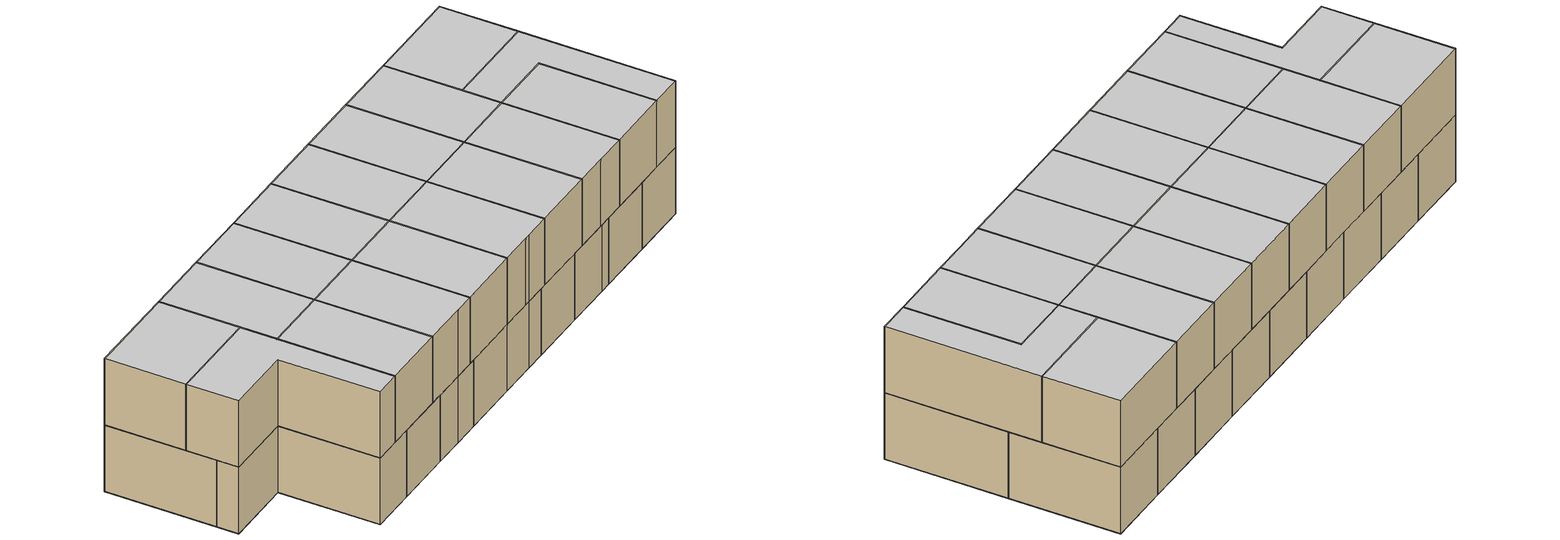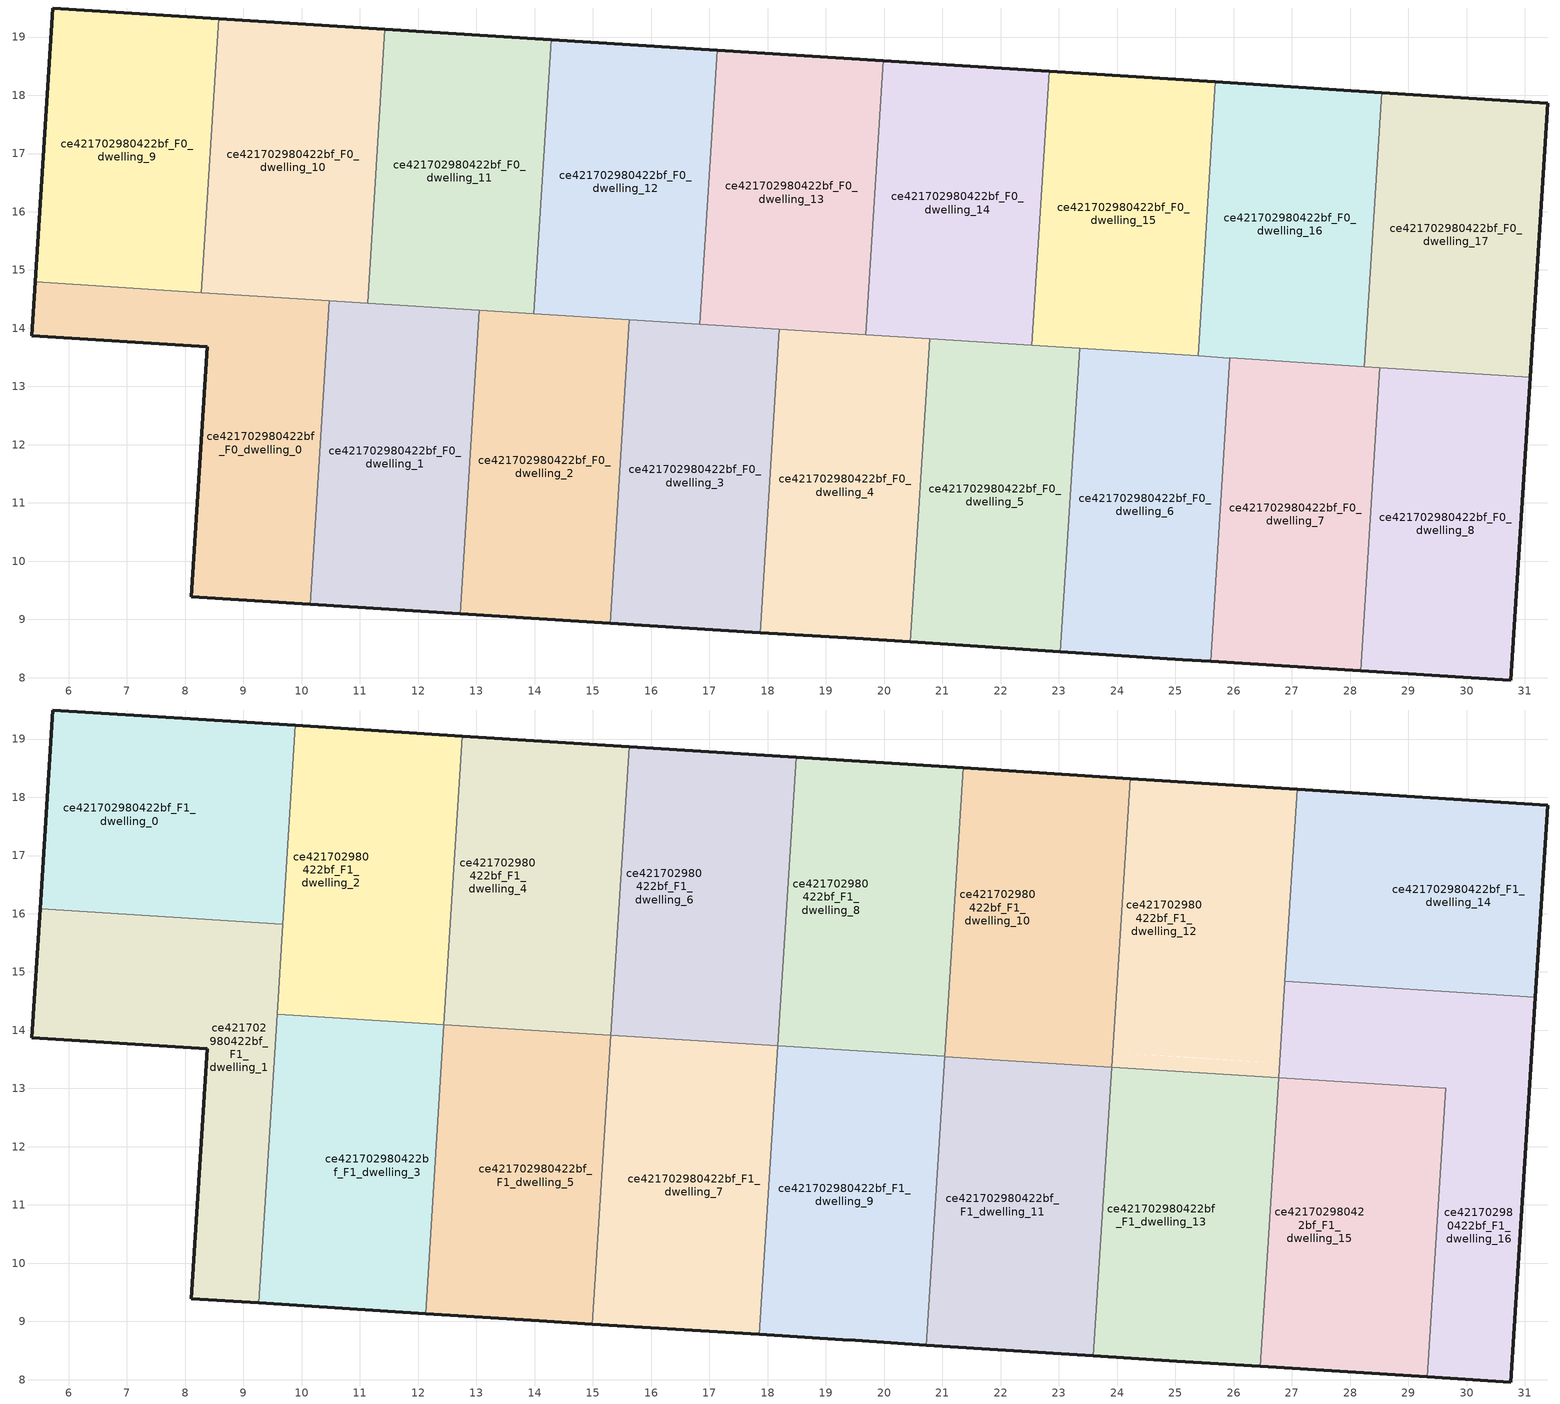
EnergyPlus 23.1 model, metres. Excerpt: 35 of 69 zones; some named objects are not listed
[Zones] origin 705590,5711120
ce421702980422bf_F0_dwelling_0
 floor ground (EU_floor_Construction): 10.15,9.26 10.48,14.47 5.43,14.79 5.37,13.87 8.38,13.68 8.1,9.39 z0
 wall outside (EU_wall_Construction): 10.15,9.26 8.1,9.39 8.38,13.68 5.37,13.87 5.43,14.79 z0:3
 wall to ce421702980422bf_F0_dwelling_1 (EU_wall_Construction): 10.48,14.47 10.15,9.26 z0:3
 wall to ce421702980422bf_F0_dwelling_9 (EU_wall_Construction): 5.43,14.79 8.28,14.61 z0:3
 wall to ce421702980422bf_F0_dwelling_10 (EU_wall_Construction): 8.28,14.61 10.48,14.47 z0:3
ce421702980422bf_F0_dwelling_1
 floor ground (EU_floor_Construction): 12.72,9.1 13.05,14.31 10.48,14.47 10.15,9.26 z0
 wall outside (EU_wall_Construction): 12.72,9.1 10.15,9.26 z0:3
 wall to ce421702980422bf_F0_dwelling_2 (EU_wall_Construction): 13.05,14.31 12.72,9.1 z0:3
 wall to ce421702980422bf_F0_dwelling_11 (EU_wall_Construction): 11.13,14.43 13.05,14.31 z0:3
 wall to ce421702980422bf_F0_dwelling_10 (EU_wall_Construction): 10.48,14.47 11.13,14.43 z0:3
ce421702980422bf_F0_dwelling_10
 floor ground (EU_floor_Construction): 11.13,14.43 11.43,19.13 8.58,19.32 8.28,14.61 z0
 wall outside (EU_wall_Construction): 8.58,19.32 11.43,19.13 z0:3
 wall to ce421702980422bf_F0_dwelling_9 (EU_wall_Construction): 8.28,14.61 8.58,19.32 z0:3
 wall to ce421702980422bf_F0_dwelling_11 (EU_wall_Construction): 11.43,19.13 11.13,14.43 z0:3
 ceiling adiabatic (EU_roof_Construction): 11.43,19.13 11.13,14.43 9.59,14.53 9.89,19.23 z3; 11.43,19.13 9.89,19.23 9.59,14.53 9.68,15.82 8.36,15.91 8.28,14.61 8.58,19.32 z3
ce421702980422bf_F0_dwelling_11
 floor ground (EU_floor_Construction): 13.98,14.25 14.28,18.95 11.43,19.13 11.13,14.43 z0
 wall outside (EU_wall_Construction): 11.43,19.13 14.28,18.95 z0:3
 wall to ce421702980422bf_F0_dwelling_12 (EU_wall_Construction): 14.28,18.95 13.98,14.25 z0:3
 wall to ce421702980422bf_F0_dwelling_2 (EU_wall_Construction): 13.98,14.25 13.05,14.31 z0:3
ce421702980422bf_F0_dwelling_12
 floor ground (EU_floor_Construction): 16.83,14.07 17.13,18.77 14.28,18.95 13.98,14.25 z0
 wall outside (EU_wall_Construction): 14.28,18.95 17.13,18.77 z0:3
 wall to ce421702980422bf_F0_dwelling_13 (EU_wall_Construction): 17.13,18.77 16.83,14.07 z0:3
 wall to ce421702980422bf_F0_dwelling_2 (EU_wall_Construction): 15.63,14.15 13.98,14.25 z0:3
 wall to ce421702980422bf_F0_dwelling_3 (EU_wall_Construction): 16.83,14.07 15.63,14.15 z0:3
ce421702980422bf_F0_dwelling_13
 floor ground (EU_floor_Construction): 19.69,13.89 19.98,18.59 17.13,18.77 16.83,14.07 z0
 wall outside (EU_wall_Construction): 17.13,18.77 19.98,18.59 z0:3
 wall to ce421702980422bf_F0_dwelling_14 (EU_wall_Construction): 19.98,18.59 19.69,13.89 z0:3
 wall to ce421702980422bf_F0_dwelling_4 (EU_wall_Construction): 19.69,13.89 18.2,13.98 z0:3
 wall to ce421702980422bf_F0_dwelling_3 (EU_wall_Construction): 18.2,13.98 16.83,14.07 z0:3
ce421702980422bf_F0_dwelling_14
 floor ground (EU_floor_Construction): 22.54,13.71 22.84,18.41 19.98,18.59 19.69,13.89 z0
 wall outside (EU_wall_Construction): 19.98,18.59 22.84,18.41 z0:3
 wall to ce421702980422bf_F0_dwelling_15 (EU_wall_Construction): 22.84,18.41 22.54,13.71 z0:3
 wall to ce421702980422bf_F0_dwelling_5 (EU_wall_Construction): 22.54,13.71 20.78,13.82 z0:3
 wall to ce421702980422bf_F0_dwelling_4 (EU_wall_Construction): 20.78,13.82 19.69,13.89 z0:3
ce421702980422bf_F0_dwelling_15
 floor ground (EU_floor_Construction): 25.39,13.52 25.69,18.23 22.84,18.41 22.54,13.71 z0
 wall outside (EU_wall_Construction): 22.84,18.41 25.69,18.23 z0:3
 wall to ce421702980422bf_F0_dwelling_16 (EU_wall_Construction): 25.69,18.23 25.39,13.52 z0:3
 wall to ce421702980422bf_F0_dwelling_6 (EU_wall_Construction): 25.39,13.52 23.36,13.65 z0:3
 wall to ce421702980422bf_F0_dwelling_5 (EU_wall_Construction): 23.36,13.65 22.54,13.71 z0:3
ce421702980422bf_F0_dwelling_16
 floor ground (EU_floor_Construction): 28.24,13.34 28.54,18.05 25.69,18.23 25.39,13.52 z0
 wall outside (EU_wall_Construction): 25.69,18.23 28.54,18.05 z0:3
 wall to ce421702980422bf_F0_dwelling_17 (EU_wall_Construction): 28.54,18.05 28.24,13.34 z0:3
 wall to ce421702980422bf_F0_dwelling_7 (EU_wall_Construction): 28.24,13.34 25.94,13.49 z0:3
 wall to ce421702980422bf_F0_dwelling_6 (EU_wall_Construction): 25.94,13.49 25.39,13.52 z0:3
ce421702980422bf_F0_dwelling_17
 floor ground (EU_floor_Construction): 31.09,13.16 31.39,17.87 28.54,18.05 28.24,13.34 z0
 wall outside (EU_wall_Construction): 28.54,18.05 31.39,17.87 31.09,13.16 z0:3
 wall to ce421702980422bf_F0_dwelling_8 (EU_wall_Construction): 31.09,13.16 28.51,13.32 z0:3
 wall to ce421702980422bf_F0_dwelling_7 (EU_wall_Construction): 28.51,13.33 28.24,13.34 z0:3
ce421702980422bf_F0_dwelling_2
 floor ground (EU_floor_Construction): 15.3,8.94 15.63,14.14 13.05,14.31 12.72,9.1 14.07,9.01 z0
 wall outside (EU_wall_Construction): 15.3,8.94 14.07,9.01 12.72,9.1 z0:3
 wall to ce421702980422bf_F0_dwelling_3 (EU_wall_Construction): 15.63,14.14 15.3,8.94 z0:3
ce421702980422bf_F0_dwelling_3
 floor ground (EU_floor_Construction): 17.87,8.78 18.2,13.98 15.63,14.14 15.3,8.94 z0
 wall outside (EU_wall_Construction): 17.87,8.78 15.3,8.94 z0:3
 wall to ce421702980422bf_F0_dwelling_4 (EU_wall_Construction): 18.2,13.98 17.87,8.78 z0:3
ce421702980422bf_F0_dwelling_4
 floor ground (EU_floor_Construction): 20.45,8.61 20.78,13.82 18.2,13.98 17.87,8.78 19.51,8.67 z0
 wall outside (EU_wall_Construction): 20.45,8.61 19.51,8.67 17.87,8.78 z0:3
 wall to ce421702980422bf_F0_dwelling_5 (EU_wall_Construction): 20.78,13.82 20.45,8.61 z0:3
ce421702980422bf_F0_dwelling_5
 floor ground (EU_floor_Construction): 23.03,8.45 23.36,13.65 20.78,13.82 20.45,8.61 z0
 wall outside (EU_wall_Construction): 23.03,8.45 20.45,8.61 z0:3
 wall to ce421702980422bf_F0_dwelling_6 (EU_wall_Construction): 23.36,13.65 23.03,8.45 z0:3
ce421702980422bf_F0_dwelling_6
 floor ground (EU_floor_Construction): 25.6,8.28 25.94,13.49 23.36,13.65 23.03,8.45 25.12,8.31 z0
 wall outside (EU_wall_Construction): 25.6,8.28 25.12,8.31 23.03,8.45 z0:3
 wall to ce421702980422bf_F0_dwelling_7 (EU_wall_Construction): 25.94,13.49 25.6,8.28 z0:3
ce421702980422bf_F0_dwelling_7
 floor ground (EU_floor_Construction): 28.18,8.12 28.51,13.33 25.94,13.49 25.6,8.28 z0
 wall outside (EU_wall_Construction): 28.18,8.12 25.6,8.28 z0:3
 wall to ce421702980422bf_F0_dwelling_8 (EU_wall_Construction): 28.51,13.33 28.18,8.12 z0:3
 ceiling adiabatic (EU_roof_Construction): 28.5,13.15 28.18,8.12 25.6,8.28 26.46,8.23 26.77,13.18 28.5,13.08 z3
ce421702980422bf_F0_dwelling_8
 floor ground (EU_floor_Construction): 30.76,7.96 31.09,13.16 28.51,13.33 28.18,8.12 z0
 wall outside (EU_wall_Construction): 31.09,13.16 30.76,7.96 28.18,8.12 z0:3
ce421702980422bf_F0_dwelling_9
 floor ground (EU_floor_Construction): 8.28,14.61 8.58,19.32 5.73,19.5 5.43,14.79 z0
 wall outside (EU_wall_Construction): 5.43,14.79 5.73,19.5 8.58,19.32 z0:3
ce421702980422bf_F1_dwelling_0
 floor to ce421702980422bf_F0_dwelling_9 (EU_floor_Construction): 8.36,15.91 8.58,19.32 5.73,19.5 5.51,16.09 z3
 floor adiabatic (EU_floor_Construction): 9.68,15.82 9.89,19.23 8.58,19.32 8.36,15.91 z3
 wall outside (EU_wall_Construction): 5.51,16.09 5.73,19.5 9.89,19.23 z3:6
 wall to ce421702980422bf_F1_dwelling_1 (EU_wall_Construction): 9.68,15.82 5.51,16.09 z3:6
 wall to ce421702980422bf_F1_dwelling_2 (EU_wall_Construction): 9.89,19.23 9.68,15.82 z3:6
 ceiling to ce421702980422bf_F2_dwelling_0 (EU_floor_Construction): 9.89,19.23 9.68,15.82 5.51,16.09 5.73,19.5 z6
ce421702980422bf_F1_dwelling_1
 floor to ce421702980422bf_F0_dwelling_0 (EU_floor_Construction): 9.26,9.32 9.59,14.53 5.43,14.79 5.37,13.87 8.38,13.68 8.1,9.39 z3
 floor to ce421702980422bf_F0_dwelling_9 (EU_floor_Construction): 8.28,14.61 8.36,15.91 5.51,16.09 5.43,14.79 z3
 floor to ce421702980422bf_F0_dwelling_10 (EU_floor_Construction): 9.59,14.53 9.68,15.82 8.36,15.91 8.28,14.61 z3
 wall outside (EU_wall_Construction): 9.26,9.32 8.1,9.39 8.38,13.68 5.37,13.87 5.51,16.09 z3:6
 wall to ce421702980422bf_F1_dwelling_3 (EU_wall_Construction): 9.58,14.28 9.26,9.32 z3:6
 wall to ce421702980422bf_F1_dwelling_2 (EU_wall_Construction): 9.68,15.82 9.58,14.28 z3:6
 ceiling to ce421702980422bf_F2_dwelling_1 (EU_floor_Construction): 9.68,15.82 9.26,9.32 8.1,9.39 8.38,13.68 5.37,13.87 5.51,16.09 z6
ce421702980422bf_F1_dwelling_10
 floor to ce421702980422bf_F0_dwelling_14 (EU_floor_Construction): 22.54,13.71 22.84,18.41 21.36,18.5 21.06,13.8 z3
 floor to ce421702980422bf_F0_dwelling_15 (EU_floor_Construction): 23.92,13.62 24.22,18.32 22.84,18.41 22.54,13.71 z3
 floor to ce421702980422bf_F0_dwelling_5 (EU_floor_Construction): 23.34,13.4 23.36,13.65 21.06,13.8 21.04,13.55 z3
 floor to ce421702980422bf_F0_dwelling_6 (EU_floor_Construction): 23.91,13.37 23.92,13.62 23.36,13.65 23.34,13.4 z3
 wall outside (EU_wall_Construction): 21.36,18.5 24.22,18.32 z3:6
 wall to ce421702980422bf_F1_dwelling_12 (EU_wall_Construction): 24.22,18.32 23.91,13.37 z3:6
 wall to ce421702980422bf_F1_dwelling_11 (EU_wall_Construction): 23.91,13.37 21.04,13.55 z3:6
 wall to ce421702980422bf_F1_dwelling_8 (EU_wall_Construction): 21.04,13.55 21.36,18.5 z3:6
 ceiling to ce421702980422bf_F2_dwelling_10 (EU_floor_Construction): 24.22,18.32 23.91,13.37 21.04,13.55 21.36,18.5 z6
ce421702980422bf_F1_dwelling_11
 floor to ce421702980422bf_F0_dwelling_5 (EU_floor_Construction): 23.03,8.45 23.34,13.4 21.04,13.55 20.73,8.6 z3
 floor to ce421702980422bf_F0_dwelling_6 (EU_floor_Construction): 23.59,8.41 23.91,13.37 23.34,13.4 23.03,8.45 z3
 wall outside (EU_wall_Construction): 23.59,8.41 20.73,8.6 z3:6
 wall to ce421702980422bf_F1_dwelling_13 (EU_wall_Construction): 23.91,13.37 23.59,8.41 z3:6
 wall to ce421702980422bf_F1_dwelling_9 (EU_wall_Construction): 20.73,8.6 21.04,13.55 z3:6
 ceiling to ce421702980422bf_F2_dwelling_11 (EU_floor_Construction): 23.91,13.37 23.59,8.41 20.73,8.6 21.04,13.55 z6
ce421702980422bf_F1_dwelling_12
 floor to ce421702980422bf_F0_dwelling_15 (EU_floor_Construction): 25.39,13.52 25.69,18.23 24.22,18.32 23.92,13.62 z3
 floor to ce421702980422bf_F0_dwelling_16 (EU_floor_Construction): 26.79,13.43 27.09,18.14 25.69,18.23 25.39,13.52 z3
 floor to ce421702980422bf_F0_dwelling_6 (EU_floor_Construction): 25.92,13.24 25.94,13.49 23.92,13.62 23.91,13.37 z3
 floor to ce421702980422bf_F0_dwelling_7 (EU_floor_Construction): 26.77,13.18 26.79,13.43 25.94,13.49 25.92,13.24 z3
 wall outside (EU_wall_Construction): 24.22,18.32 27.09,18.14 z3:6
 wall to ce421702980422bf_F1_dwelling_13 (EU_wall_Construction): 26.77,13.18 23.91,13.37 z3:6
 wall to ce421702980422bf_F1_dwelling_14 (EU_wall_Construction): 27.09,18.14 26.88,14.84 z3:6
 wall to ce421702980422bf_F1_dwelling_16 (EU_wall_Construction): 26.88,14.84 26.77,13.18 z3:6
 ceiling to ce421702980422bf_F2_dwelling_12 (EU_floor_Construction): 27.09,18.14 26.77,13.18 23.91,13.37 24.22,18.32 z6
ce421702980422bf_F1_dwelling_13
 floor to ce421702980422bf_F0_dwelling_6 (EU_floor_Construction): 25.6,8.28 25.92,13.24 23.91,13.37 23.59,8.41 25.12,8.31 z3
 floor to ce421702980422bf_F0_dwelling_7 (EU_floor_Construction): 26.46,8.23 26.77,13.18 25.92,13.24 25.6,8.28 z3
 wall outside (EU_wall_Construction): 26.46,8.23 25.03,8.32 23.59,8.41 z3:6
 wall to ce421702980422bf_F1_dwelling_15 (EU_wall_Construction): 26.77,13.18 26.46,8.23 z3:6
 ceiling to ce421702980422bf_F2_dwelling_13 (EU_floor_Construction): 26.77,13.18 26.46,8.23 25.03,8.32 23.59,8.41 23.91,13.37 z6
ce421702980422bf_F1_dwelling_14
 floor to ce421702980422bf_F0_dwelling_17 (EU_floor_Construction): 31.18,14.56 31.39,17.87 28.54,18.05 28.33,14.74 z3
 floor to ce421702980422bf_F0_dwelling_16 (EU_floor_Construction): 28.33,14.74 28.54,18.05 27.09,18.14 26.88,14.84 z3
 wall outside (EU_wall_Construction): 27.09,18.14 31.39,17.87 31.18,14.56 z3:6
 wall to ce421702980422bf_F1_dwelling_16 (EU_wall_Construction): 31.18,14.56 26.88,14.84 z3:6
 ceiling to ce421702980422bf_F2_dwelling_14 (EU_floor_Construction): 31.39,17.87 31.18,14.56 26.88,14.84 27.09,18.14 z6
ce421702980422bf_F1_dwelling_15
 floor adiabatic (EU_floor_Construction): 28.18,8.12 28.5,13.08 26.77,13.18 26.46,8.23 z3
 floor to ce421702980422bf_F0_dwelling_8 (EU_floor_Construction): 29.33,8.05 29.64,13 28.5,13.08 28.18,8.12 z3
 wall outside (EU_wall_Construction): 29.33,8.05 26.46,8.23 z3:6
 wall to ce421702980422bf_F1_dwelling_16 (EU_wall_Construction): 26.77,13.18 29.64,13 29.33,8.05 z3:6
 ceiling to ce421702980422bf_F2_dwelling_15 (EU_floor_Construction): 29.64,13 29.33,8.05 26.46,8.23 26.77,13.18 z6
ce421702980422bf_F1_dwelling_16
 floor to ce421702980422bf_F0_dwelling_16 (EU_floor_Construction): 28.24,13.34 28.33,14.74 26.88,14.84 26.79,13.43 z3
 floor to ce421702980422bf_F0_dwelling_8 (EU_floor_Construction): 30.76,7.96 31.09,13.16 28.51,13.33 28.5,13.08 29.64,13 29.33,8.05 z3
 floor to ce421702980422bf_F0_dwelling_17 (EU_floor_Construction): 31.09,13.16 31.18,14.56 28.33,14.74 28.24,13.34 z3
 floor to ce421702980422bf_F0_dwelling_7 (EU_floor_Construction): 28.5,13.08 28.51,13.32 26.79,13.43 26.77,13.18 z3
 wall outside (EU_wall_Construction): 31.18,14.56 30.76,7.96 29.33,8.05 z3:6
 ceiling to ce421702980422bf_F2_dwelling_16 (EU_floor_Construction): 31.18,14.56 30.76,7.96 29.33,8.05 29.64,13 26.77,13.18 26.88,14.84 z6
ce421702980422bf_F1_dwelling_2
 floor to ce421702980422bf_F0_dwelling_11 (EU_floor_Construction): 12.46,14.35 12.76,19.05 11.43,19.13 11.13,14.43 z3
 floor to ce421702980422bf_F0_dwelling_0 (EU_floor_Construction): 10.46,14.22 10.48,14.47 9.59,14.53 9.58,14.28 z3
 floor to ce421702980422bf_F0_dwelling_1 (EU_floor_Construction): 12.44,14.09 12.46,14.35 10.48,14.47 10.46,14.22 z3
 floor adiabatic (EU_floor_Construction): 11.13,14.43 11.43,19.13 12.76,19.05 9.89,19.23 9.58,14.28 9.59,14.53 z3
 wall outside (EU_wall_Construction): 9.89,19.23 12.76,19.05 z3:6
 wall to ce421702980422bf_F1_dwelling_4 (EU_wall_Construction): 12.76,19.05 12.44,14.09 z3:6
 wall to ce421702980422bf_F1_dwelling_3 (EU_wall_Construction): 12.44,14.09 9.58,14.28 z3:6
 ceiling to ce421702980422bf_F2_dwelling_2 (EU_floor_Construction): 12.76,19.05 12.44,14.09 9.58,14.28 9.89,19.23 z6
ce421702980422bf_F1_dwelling_3
 floor to ce421702980422bf_F0_dwelling_1 (EU_floor_Construction): 12.13,9.14 12.44,14.09 10.46,14.22 10.15,9.26 z3
 floor to ce421702980422bf_F0_dwelling_0 (EU_floor_Construction): 10.15,9.26 10.46,14.22 9.58,14.28 9.26,9.32 z3
 wall outside (EU_wall_Construction): 12.13,9.14 9.26,9.32 z3:6
 wall to ce421702980422bf_F1_dwelling_5 (EU_wall_Construction): 12.44,14.09 12.13,9.14 z3:6
 ceiling to ce421702980422bf_F2_dwelling_3 (EU_floor_Construction): 12.44,14.09 12.13,9.14 9.26,9.32 9.58,14.28 z6
ce421702980422bf_F1_dwelling_4
 floor to ce421702980422bf_F0_dwelling_11 (EU_floor_Construction): 13.98,14.25 14.28,18.95 12.76,19.05 12.46,14.35 z3
 floor to ce421702980422bf_F0_dwelling_12 (EU_floor_Construction): 15.32,14.16 15.62,18.87 14.28,18.95 13.98,14.25 z3
 floor to ce421702980422bf_F0_dwelling_2 (EU_floor_Construction): 15.31,13.91 15.32,14.16 13.05,14.31 13.03,14.06 z3
 floor to ce421702980422bf_F0_dwelling_1 (EU_floor_Construction): 13.03,14.06 13.05,14.31 12.46,14.35 12.44,14.09 z3
 wall outside (EU_wall_Construction): 12.76,19.05 15.62,18.87 z3:6
 wall to ce421702980422bf_F1_dwelling_5 (EU_wall_Construction): 15.31,13.91 12.44,14.09 z3:6
 wall to ce421702980422bf_F1_dwelling_6 (EU_wall_Construction): 15.62,18.87 15.31,13.91 z3:6
 ceiling to ce421702980422bf_F2_dwelling_4 (EU_floor_Construction): 15.62,18.87 15.31,13.91 12.44,14.09 12.76,19.05 z6
ce421702980422bf_F1_dwelling_5
 floor to ce421702980422bf_F0_dwelling_2 (EU_floor_Construction): 14.99,8.95 15.31,13.91 13.03,14.06 12.72,9.1 14.07,9.01 z3
 floor to ce421702980422bf_F0_dwelling_1 (EU_floor_Construction): 12.72,9.1 13.03,14.06 12.44,14.09 12.13,9.14 z3
 wall outside (EU_wall_Construction): 14.99,8.95 14.07,9.01 12.13,9.14 z3:6
 wall to ce421702980422bf_F1_dwelling_7 (EU_wall_Construction): 15.31,13.91 14.99,8.95 z3:6
 ceiling to ce421702980422bf_F2_dwelling_5 (EU_floor_Construction): 15.31,13.91 14.99,8.95 14.07,9.01 12.13,9.14 12.44,14.09 z6
ce421702980422bf_F1_dwelling_6
 floor to ce421702980422bf_F0_dwelling_12 (EU_floor_Construction): 16.83,14.07 17.13,18.77 15.62,18.87 15.32,14.16 z3
 floor to ce421702980422bf_F0_dwelling_13 (EU_floor_Construction): 18.19,13.98 18.49,18.69 17.13,18.77 16.83,14.07 z3
 floor to ce421702980422bf_F0_dwelling_3 (EU_floor_Construction): 18.17,13.73 18.19,13.98 15.63,14.14 15.61,13.89 z3
 floor to ce421702980422bf_F0_dwelling_2 (EU_floor_Construction): 15.61,13.89 15.63,14.14 15.32,14.16 15.31,13.91 z3
 wall outside (EU_wall_Construction): 15.62,18.87 18.49,18.69 z3:6
 wall to ce421702980422bf_F1_dwelling_7 (EU_wall_Construction): 18.17,13.73 15.31,13.91 z3:6
 wall to ce421702980422bf_F1_dwelling_8 (EU_wall_Construction): 18.49,18.69 18.17,13.73 z3:6
 ceiling to ce421702980422bf_F2_dwelling_6 (EU_floor_Construction): 18.49,18.69 18.17,13.73 15.31,13.91 15.62,18.87 z6
ce421702980422bf_F1_dwelling_7
 floor to ce421702980422bf_F0_dwelling_3 (EU_floor_Construction): 17.86,8.78 18.17,13.73 15.61,13.89 15.3,8.94 z3
 floor to ce421702980422bf_F0_dwelling_2 (EU_floor_Construction): 15.3,8.94 15.61,13.89 15.31,13.91 14.99,8.95 z3
 wall outside (EU_wall_Construction): 17.86,8.78 14.99,8.95 z3:6
 wall to ce421702980422bf_F1_dwelling_9 (EU_wall_Construction): 18.17,13.73 17.86,8.78 z3:6
 ceiling to ce421702980422bf_F2_dwelling_7 (EU_floor_Construction): 18.17,13.73 17.86,8.78 14.99,8.95 15.31,13.91 z6
ce421702980422bf_F1_dwelling_8
 floor to ce421702980422bf_F0_dwelling_13 (EU_floor_Construction): 19.69,13.89 19.98,18.59 18.49,18.69 18.19,13.98 z3
 floor to ce421702980422bf_F0_dwelling_14 (EU_floor_Construction): 21.06,13.8 21.36,18.5 19.98,18.59 19.69,13.89 z3
 floor to ce421702980422bf_F0_dwelling_4 (EU_floor_Construction): 20.76,13.57 20.78,13.82 18.2,13.98 18.19,13.73 z3
 floor to ce421702980422bf_F0_dwelling_5 (EU_floor_Construction): 21.04,13.55 21.06,13.8 20.78,13.82 20.76,13.57 z3
 wall outside (EU_wall_Construction): 18.49,18.69 21.36,18.5 z3:6
 wall to ce421702980422bf_F1_dwelling_9 (EU_wall_Construction): 21.04,13.55 18.17,13.73 z3:6
 ceiling to ce421702980422bf_F2_dwelling_8 (EU_floor_Construction): 21.36,18.5 21.04,13.55 18.17,13.73 18.49,18.69 z6
ce421702980422bf_F1_dwelling_9
 floor to ce421702980422bf_F0_dwelling_4 (EU_floor_Construction): 20.45,8.61 20.76,13.57 18.19,13.73 17.87,8.78 19.51,8.67 z3
 floor to ce421702980422bf_F0_dwelling_5 (EU_floor_Construction): 20.73,8.6 21.04,13.55 20.76,13.57 20.45,8.61 z3
 floor to ce421702980422bf_F0_dwelling_3 (EU_floor_Construction): 17.87,8.78 18.19,13.73 18.17,13.73 17.86,8.78 z3
 wall outside (EU_wall_Construction): 20.73,8.6 19.51,8.67 19.29,8.69 17.86,8.78 z3:6
 ceiling to ce421702980422bf_F2_dwelling_9 (EU_floor_Construction): 21.04,13.55 20.73,8.6 19.51,8.67 19.29,8.69 17.86,8.78 18.17,13.73 z6
[Building]
EU S2 Campaign: North Axis=0; Terrain=City; Solar Distribution=FullExterior
[Site:Location]
London: Latitude=51.5; Longitude=-0.5; Time Zone=0; Elevation=25
[SizingPeriod:WeatherFileDays]
AnnualSizingPeriod: Begin Month=1; Begin Day of Month=1; End Month=12; End Day of Month=31; Day of Week for Start Day=Monday; Use Weather File Daylight Saving Period=No; Use Weather File Rain and Snow Indicators=No
[MATERIAL]
EU_InternalMass_Material: Roughness=MediumRough; Thickness=0.1; Conductivity=1; Density=1800; Specific Heat=900; Thermal Absorptance=0.9; Solar Absorptance=0.7; Visible Absorptance=0.7
[MATERIAL:NOMASS] Roughness=MediumRough; Thermal Absorptance=0.9; Solar Absorptance=0.7; Visible Absorptance=0.7
Name | Thermal Resistance
EU_wall_NoMass | 0.635353
EU_roof_NoMass | 0.675062
EU_floor_NoMass | 1.96382
[CONSTRUCTION]
EU_wall_Construction: EU_wall_NoMass
EU_roof_Construction: EU_roof_NoMass
EU_floor_Construction: EU_floor_NoMass
EU_InternalMass_Construction: EU_InternalMass_Material
[ZONE] Type=1; Multiplier=1; Ceiling Height=autocalculate; Floor Area=autocalculate; Part of Total Floor Area=Yes
Name | Volume
ce421702980422bf_F0_dwelling_0 | 40.407
ce421702980422bf_F1_dwelling_0 | 42.7866
ce421702980422bf_F0_dwelling_1; ce421702980422bf_F0_dwelling_9 | 40.4106
ce421702980422bf_F1_dwelling_1; ce421702980422bf_F1_dwelling_10; ce421702980422bf_F1_dwelling_14 | 42.7874
ce421702980422bf_F0_dwelling_10 | 40.3975
ce421702980422bf_F0_dwelling_11; ce421702980422bf_F0_dwelling_14 | 40.4099
ce421702980422bf_F1_dwelling_11; ce421702980422bf_F1_dwelling_3 | 42.7859
ce421702980422bf_F0_dwelling_12; ce421702980422bf_F0_dwelling_13; ce421702980422bf_F0_dwelling_4 | 40.4033
ce421702980422bf_F1_dwelling_12; ce421702980422bf_F1_dwelling_4; ce421702980422bf_F1_dwelling_5 | 42.783
ce421702980422bf_F1_dwelling_13 | 42.7852
ce421702980422bf_F0_dwelling_15 | 40.3967
ce421702980422bf_F1_dwelling_15 | 42.78
ce421702980422bf_F0_dwelling_16 | 40.4216
ce421702980422bf_F1_dwelling_16 | 42.8035
ce421702980422bf_F0_dwelling_17 | 40.4084
ce421702980422bf_F0_dwelling_2 | 40.4165
ce421702980422bf_F1_dwelling_2 | 42.7896
ce421702980422bf_F0_dwelling_3 | 40.4004
ce421702980422bf_F0_dwelling_5 | 40.4114
ce421702980422bf_F0_dwelling_6 | 40.415
ce421702980422bf_F1_dwelling_6 | 42.7793
ce421702980422bf_F0_dwelling_7 | 40.4011
ce421702980422bf_F1_dwelling_7 | 42.7903
ce421702980422bf_F0_dwelling_8 | 40.4055
ce421702980422bf_F1_dwelling_8 | 42.7808
ce421702980422bf_F1_dwelling_9 | 42.7771
[INTERNALMASS] Construction=EU_InternalMass_Construction
Name | Zone or ZoneList | Surface Area
ce421702980422bf_F0_dwelling_0_EU_InternalMass | ce421702980422bf_F0_dwelling_0 | 13.4693
ce421702980422bf_F0_dwelling_1_EU_InternalMass | ce421702980422bf_F0_dwelling_1 | 13.4701
ce421702980422bf_F0_dwelling_2_EU_InternalMass | ce421702980422bf_F0_dwelling_2 | 13.472
ce421702980422bf_F0_dwelling_3_EU_InternalMass | ce421702980422bf_F0_dwelling_3 | 13.4669
ce421702980422bf_F0_dwelling_4_EU_InternalMass | ce421702980422bf_F0_dwelling_4 | 13.4675
ce421702980422bf_F0_dwelling_5_EU_InternalMass | ce421702980422bf_F0_dwelling_5 | 13.4705
ce421702980422bf_F0_dwelling_6_EU_InternalMass | ce421702980422bf_F0_dwelling_6 | 13.4717
ce421702980422bf_F0_dwelling_7_EU_InternalMass | ce421702980422bf_F0_dwelling_7 | 13.4669
ce421702980422bf_F0_dwelling_8_EU_InternalMass | ce421702980422bf_F0_dwelling_8 | 13.4686
ce421702980422bf_F0_dwelling_9_EU_InternalMass | ce421702980422bf_F0_dwelling_9 | 13.4703
ce421702980422bf_F0_dwelling_10_EU_InternalMass | ce421702980422bf_F0_dwelling_10 | 13.4655
ce421702980422bf_F0_dwelling_11_EU_InternalMass | ce421702980422bf_F0_dwelling_11 | 13.4699
ce421702980422bf_F0_dwelling_12_EU_InternalMass | ce421702980422bf_F0_dwelling_12 | 13.468
ce421702980422bf_F0_dwelling_13_EU_InternalMass | ce421702980422bf_F0_dwelling_13 | 13.4677
ce421702980422bf_F0_dwelling_14_EU_InternalMass | ce421702980422bf_F0_dwelling_14 | 13.4702
ce421702980422bf_F0_dwelling_15_EU_InternalMass | ce421702980422bf_F0_dwelling_15 | 13.4652
ce421702980422bf_F0_dwelling_16_EU_InternalMass | ce421702980422bf_F0_dwelling_16 | 13.4739
ce421702980422bf_F0_dwelling_17_EU_InternalMass | ce421702980422bf_F0_dwelling_17 | 13.4694
ce421702980422bf_F1_dwelling_0_EU_InternalMass | ce421702980422bf_F1_dwelling_0 | 14.2633
ce421702980422bf_F1_dwelling_1_EU_InternalMass | ce421702980422bf_F1_dwelling_1 | 14.2622
ce421702980422bf_F1_dwelling_2_EU_InternalMass | ce421702980422bf_F1_dwelling_2 | 14.2632
ce421702980422bf_F1_dwelling_3_EU_InternalMass | ce421702980422bf_F1_dwelling_3 | 14.2627
ce421702980422bf_F1_dwelling_4_EU_InternalMass | ce421702980422bf_F1_dwelling_4 | 14.2614
ce421702980422bf_F1_dwelling_5_EU_InternalMass | ce421702980422bf_F1_dwelling_5 | 14.2612
ce421702980422bf_F1_dwelling_6_EU_InternalMass | ce421702980422bf_F1_dwelling_6 | 14.26
ce421702980422bf_F1_dwelling_7_EU_InternalMass | ce421702980422bf_F1_dwelling_7 | 14.2625
ce421702980422bf_F1_dwelling_8_EU_InternalMass | ce421702980422bf_F1_dwelling_8 | 14.2605
ce421702980422bf_F1_dwelling_9_EU_InternalMass | ce421702980422bf_F1_dwelling_9 | 14.259
ce421702980422bf_F1_dwelling_10_EU_InternalMass | ce421702980422bf_F1_dwelling_10 | 14.2615
ce421702980422bf_F1_dwelling_11_EU_InternalMass | ce421702980422bf_F1_dwelling_11 | 14.2616
ce421702980422bf_F1_dwelling_12_EU_InternalMass | ce421702980422bf_F1_dwelling_12 | 14.2635
ce421702980422bf_F1_dwelling_13_EU_InternalMass | ce421702980422bf_F1_dwelling_13 | 14.2599
ce421702980422bf_F1_dwelling_14_EU_InternalMass | ce421702980422bf_F1_dwelling_14 | 14.262
ce421702980422bf_F1_dwelling_15_EU_InternalMass | ce421702980422bf_F1_dwelling_15 | 14.2594
ce421702980422bf_F1_dwelling_16_EU_InternalMass | ce421702980422bf_F1_dwelling_16 | 14.2674
[OTHEREQUIPMENT] Fuel Type=Electricity; Design Level Calculation Method=Watts/Area; Power per Zone Floor Area=1; Fraction Latent=0; Fraction Radiant=0; Fraction Lost=0; Carbon Dioxide Generation Rate=0; EndUse Subcategory=EU_Step8_InternalGains
Name | Zone or ZoneList or Space or SpaceList | Schedule
EU_Step8_InternalGain_ce421702980422bf_F0_dwelling_0_f000 | ce421702980422bf_F0_dwelling_0 | EU_Step8_GainSchedule_ce421702980422bf_F0_dwelling_0_f000
EU_Step8_InternalGain_ce421702980422bf_F0_dwelling_1_f000 | ce421702980422bf_F0_dwelling_1 | EU_Step8_GainSchedule_ce421702980422bf_F0_dwelling_1_f000
EU_Step8_InternalGain_ce421702980422bf_F0_dwelling_2_f000 | ce421702980422bf_F0_dwelling_2 | EU_Step8_GainSchedule_ce421702980422bf_F0_dwelling_2_f000
EU_Step8_InternalGain_ce421702980422bf_F0_dwelling_3_f000 | ce421702980422bf_F0_dwelling_3 | EU_Step8_GainSchedule_ce421702980422bf_F0_dwelling_3_f000
EU_Step8_InternalGain_ce421702980422bf_F0_dwelling_4_f000 | ce421702980422bf_F0_dwelling_4 | EU_Step8_GainSchedule_ce421702980422bf_F0_dwelling_4_f000
EU_Step8_InternalGain_ce421702980422bf_F0_dwelling_5_f000 | ce421702980422bf_F0_dwelling_5 | EU_Step8_GainSchedule_ce421702980422bf_F0_dwelling_5_f000
EU_Step8_InternalGain_ce421702980422bf_F0_dwelling_6_f000 | ce421702980422bf_F0_dwelling_6 | EU_Step8_GainSchedule_ce421702980422bf_F0_dwelling_6_f000
EU_Step8_InternalGain_ce421702980422bf_F0_dwelling_7_f000 | ce421702980422bf_F0_dwelling_7 | EU_Step8_GainSchedule_ce421702980422bf_F0_dwelling_7_f000
EU_Step8_InternalGain_ce421702980422bf_F0_dwelling_8_f000 | ce421702980422bf_F0_dwelling_8 | EU_Step8_GainSchedule_ce421702980422bf_F0_dwelling_8_f000
EU_Step8_InternalGain_ce421702980422bf_F0_dwelling_9_f000 | ce421702980422bf_F0_dwelling_9 | EU_Step8_GainSchedule_ce421702980422bf_F0_dwelling_9_f000
EU_Step8_InternalGain_ce421702980422bf_F0_dwelling_10_f000 | ce421702980422bf_F0_dwelling_10 | EU_Step8_GainSchedule_ce421702980422bf_F0_dwelling_10_f000
EU_Step8_InternalGain_ce421702980422bf_F0_dwelling_11_f000 | ce421702980422bf_F0_dwelling_11 | EU_Step8_GainSchedule_ce421702980422bf_F0_dwelling_11_f000
EU_Step8_InternalGain_ce421702980422bf_F0_dwelling_12_f000 | ce421702980422bf_F0_dwelling_12 | EU_Step8_GainSchedule_ce421702980422bf_F0_dwelling_12_f000
EU_Step8_InternalGain_ce421702980422bf_F0_dwelling_13_f000 | ce421702980422bf_F0_dwelling_13 | EU_Step8_GainSchedule_ce421702980422bf_F0_dwelling_13_f000
EU_Step8_InternalGain_ce421702980422bf_F0_dwelling_14_f000 | ce421702980422bf_F0_dwelling_14 | EU_Step8_GainSchedule_ce421702980422bf_F0_dwelling_14_f000
EU_Step8_InternalGain_ce421702980422bf_F0_dwelling_15_f000 | ce421702980422bf_F0_dwelling_15 | EU_Step8_GainSchedule_ce421702980422bf_F0_dwelling_15_f000
EU_Step8_InternalGain_ce421702980422bf_F0_dwelling_16_f000 | ce421702980422bf_F0_dwelling_16 | EU_Step8_GainSchedule_ce421702980422bf_F0_dwelling_16_f000
EU_Step8_InternalGain_ce421702980422bf_F0_dwelling_17_f000 | ce421702980422bf_F0_dwelling_17 | EU_Step8_GainSchedule_ce421702980422bf_F0_dwelling_17_f000
EU_Step8_InternalGain_ce421702980422bf_F1_dwelling_0_f000 | ce421702980422bf_F1_dwelling_0 | EU_Step8_GainSchedule_ce421702980422bf_F1_dwelling_0_f000
EU_Step8_InternalGain_ce421702980422bf_F1_dwelling_1_f000 | ce421702980422bf_F1_dwelling_1 | EU_Step8_GainSchedule_ce421702980422bf_F1_dwelling_1_f000
EU_Step8_InternalGain_ce421702980422bf_F1_dwelling_2_f000 | ce421702980422bf_F1_dwelling_2 | EU_Step8_GainSchedule_ce421702980422bf_F1_dwelling_2_f000
EU_Step8_InternalGain_ce421702980422bf_F1_dwelling_3_f000 | ce421702980422bf_F1_dwelling_3 | EU_Step8_GainSchedule_ce421702980422bf_F1_dwelling_3_f000
EU_Step8_InternalGain_ce421702980422bf_F1_dwelling_4_f000 | ce421702980422bf_F1_dwelling_4 | EU_Step8_GainSchedule_ce421702980422bf_F1_dwelling_4_f000
EU_Step8_InternalGain_ce421702980422bf_F1_dwelling_5_f000 | ce421702980422bf_F1_dwelling_5 | EU_Step8_GainSchedule_ce421702980422bf_F1_dwelling_5_f000
EU_Step8_InternalGain_ce421702980422bf_F1_dwelling_6_f000 | ce421702980422bf_F1_dwelling_6 | EU_Step8_GainSchedule_ce421702980422bf_F1_dwelling_6_f000
EU_Step8_InternalGain_ce421702980422bf_F1_dwelling_7_f000 | ce421702980422bf_F1_dwelling_7 | EU_Step8_GainSchedule_ce421702980422bf_F1_dwelling_7_f000
EU_Step8_InternalGain_ce421702980422bf_F1_dwelling_8_f000 | ce421702980422bf_F1_dwelling_8 | EU_Step8_GainSchedule_ce421702980422bf_F1_dwelling_8_f000
EU_Step8_InternalGain_ce421702980422bf_F1_dwelling_9_f000 | ce421702980422bf_F1_dwelling_9 | EU_Step8_GainSchedule_ce421702980422bf_F1_dwelling_9_f000
EU_Step8_InternalGain_ce421702980422bf_F1_dwelling_10_f000 | ce421702980422bf_F1_dwelling_10 | EU_Step8_GainSchedule_ce421702980422bf_F1_dwelling_10_f000
EU_Step8_InternalGain_ce421702980422bf_F1_dwelling_11_f000 | ce421702980422bf_F1_dwelling_11 | EU_Step8_GainSchedule_ce421702980422bf_F1_dwelling_11_f000
EU_Step8_InternalGain_ce421702980422bf_F1_dwelling_12_f000 | ce421702980422bf_F1_dwelling_12 | EU_Step8_GainSchedule_ce421702980422bf_F1_dwelling_12_f000
EU_Step8_InternalGain_ce421702980422bf_F1_dwelling_13_f000 | ce421702980422bf_F1_dwelling_13 | EU_Step8_GainSchedule_ce421702980422bf_F1_dwelling_13_f000
EU_Step8_InternalGain_ce421702980422bf_F1_dwelling_14_f000 | ce421702980422bf_F1_dwelling_14 | EU_Step8_GainSchedule_ce421702980422bf_F1_dwelling_14_f000
EU_Step8_InternalGain_ce421702980422bf_F1_dwelling_15_f000 | ce421702980422bf_F1_dwelling_15 | EU_Step8_GainSchedule_ce421702980422bf_F1_dwelling_15_f000
EU_Step8_InternalGain_ce421702980422bf_F1_dwelling_16_f000 | ce421702980422bf_F1_dwelling_16 | EU_Step8_GainSchedule_ce421702980422bf_F1_dwelling_16_f000
[ZONEVENTILATION:DESIGNFLOWRATE] Schedule=EU_AlwaysOn; Design Flow Rate Calculation Method=AirChanges/Hour; Air Changes per Hour=0.555504; Ventilation Type=Natural; Fan Pressure Rise=0; Fan Total Efficiency=1; Constant Term Coefficient=1; Temperature Term Coefficient=0; Velocity Term Coefficient=0; Velocity Squared Term Coefficient=0; Minimum Indoor Temperature=-100; Maximum Indoor Temperature=100; Delta Temperature=-100; Minimum Outdoor Temperature=-100; Maximum Outdoor Temperature=100; Maximum Wind Speed=40
Name | Zone or ZoneList or Space or SpaceList
EU_ConstantAir_ce421702980422bf_F0_dwelling_0 | ce421702980422bf_F0_dwelling_0
EU_ConstantAir_ce421702980422bf_F0_dwelling_1 | ce421702980422bf_F0_dwelling_1
EU_ConstantAir_ce421702980422bf_F0_dwelling_2 | ce421702980422bf_F0_dwelling_2
EU_ConstantAir_ce421702980422bf_F0_dwelling_3 | ce421702980422bf_F0_dwelling_3
EU_ConstantAir_ce421702980422bf_F0_dwelling_4 | ce421702980422bf_F0_dwelling_4
EU_ConstantAir_ce421702980422bf_F0_dwelling_5 | ce421702980422bf_F0_dwelling_5
EU_ConstantAir_ce421702980422bf_F0_dwelling_6 | ce421702980422bf_F0_dwelling_6
EU_ConstantAir_ce421702980422bf_F0_dwelling_7 | ce421702980422bf_F0_dwelling_7
EU_ConstantAir_ce421702980422bf_F0_dwelling_8 | ce421702980422bf_F0_dwelling_8
EU_ConstantAir_ce421702980422bf_F0_dwelling_9 | ce421702980422bf_F0_dwelling_9
EU_ConstantAir_ce421702980422bf_F0_dwelling_10 | ce421702980422bf_F0_dwelling_10
EU_ConstantAir_ce421702980422bf_F0_dwelling_11 | ce421702980422bf_F0_dwelling_11
EU_ConstantAir_ce421702980422bf_F0_dwelling_12 | ce421702980422bf_F0_dwelling_12
EU_ConstantAir_ce421702980422bf_F0_dwelling_13 | ce421702980422bf_F0_dwelling_13
EU_ConstantAir_ce421702980422bf_F0_dwelling_14 | ce421702980422bf_F0_dwelling_14
EU_ConstantAir_ce421702980422bf_F0_dwelling_15 | ce421702980422bf_F0_dwelling_15
EU_ConstantAir_ce421702980422bf_F0_dwelling_16 | ce421702980422bf_F0_dwelling_16
EU_ConstantAir_ce421702980422bf_F0_dwelling_17 | ce421702980422bf_F0_dwelling_17
EU_ConstantAir_ce421702980422bf_F1_dwelling_0 | ce421702980422bf_F1_dwelling_0
EU_ConstantAir_ce421702980422bf_F1_dwelling_1 | ce421702980422bf_F1_dwelling_1
EU_ConstantAir_ce421702980422bf_F1_dwelling_2 | ce421702980422bf_F1_dwelling_2
EU_ConstantAir_ce421702980422bf_F1_dwelling_3 | ce421702980422bf_F1_dwelling_3
EU_ConstantAir_ce421702980422bf_F1_dwelling_4 | ce421702980422bf_F1_dwelling_4
EU_ConstantAir_ce421702980422bf_F1_dwelling_5 | ce421702980422bf_F1_dwelling_5
EU_ConstantAir_ce421702980422bf_F1_dwelling_6 | ce421702980422bf_F1_dwelling_6
EU_ConstantAir_ce421702980422bf_F1_dwelling_7 | ce421702980422bf_F1_dwelling_7
EU_ConstantAir_ce421702980422bf_F1_dwelling_8 | ce421702980422bf_F1_dwelling_8
EU_ConstantAir_ce421702980422bf_F1_dwelling_9 | ce421702980422bf_F1_dwelling_9
EU_ConstantAir_ce421702980422bf_F1_dwelling_10 | ce421702980422bf_F1_dwelling_10
EU_ConstantAir_ce421702980422bf_F1_dwelling_11 | ce421702980422bf_F1_dwelling_11
EU_ConstantAir_ce421702980422bf_F1_dwelling_12 | ce421702980422bf_F1_dwelling_12
EU_ConstantAir_ce421702980422bf_F1_dwelling_13 | ce421702980422bf_F1_dwelling_13
EU_ConstantAir_ce421702980422bf_F1_dwelling_14 | ce421702980422bf_F1_dwelling_14
EU_ConstantAir_ce421702980422bf_F1_dwelling_15 | ce421702980422bf_F1_dwelling_15
EU_ConstantAir_ce421702980422bf_F1_dwelling_16 | ce421702980422bf_F1_dwelling_16
[HVACTEMPLATE:THERMOSTAT] Constant Heating Setpoint=20; Constant Cooling Setpoint=50
EU_HeatOnly_ce421702980422bf_F0_dwelling_0; EU_HeatOnly_ce421702980422bf_F0_dwelling_1; EU_HeatOnly_ce421702980422bf_F0_dwelling_2; EU_HeatOnly_ce421702980422bf_F0_dwelling_3; EU_HeatOnly_ce421702980422bf_F0_dwelling_4; EU_HeatOnly_ce421702980422bf_F0_dwelling_5; EU_HeatOnly_ce421702980422bf_F0_dwelling_6; EU_HeatOnly_ce421702980422bf_F0_dwelling_7; EU_HeatOnly_ce421702980422bf_F0_dwelling_8; EU_HeatOnly_ce421702980422bf_F0_dwelling_9; EU_HeatOnly_ce421702980422bf_F0_dwelling_10; EU_HeatOnly_ce421702980422bf_F0_dwelling_11; EU_HeatOnly_ce421702980422bf_F0_dwelling_12; EU_HeatOnly_ce421702980422bf_F0_dwelling_13; EU_HeatOnly_ce421702980422bf_F0_dwelling_14; EU_HeatOnly_ce421702980422bf_F0_dwelling_15; EU_HeatOnly_ce421702980422bf_F0_dwelling_16; EU_HeatOnly_ce421702980422bf_F0_dwelling_17; EU_HeatOnly_ce421702980422bf_F1_dwelling_0; EU_HeatOnly_ce421702980422bf_F1_dwelling_1; EU_HeatOnly_ce421702980422bf_F1_dwelling_2; EU_HeatOnly_ce421702980422bf_F1_dwelling_3; EU_HeatOnly_ce421702980422bf_F1_dwelling_4; EU_HeatOnly_ce421702980422bf_F1_dwelling_5; EU_HeatOnly_ce421702980422bf_F1_dwelling_6; EU_HeatOnly_ce421702980422bf_F1_dwelling_7; EU_HeatOnly_ce421702980422bf_F1_dwelling_8; EU_HeatOnly_ce421702980422bf_F1_dwelling_9
[HVACTEMPLATE:ZONE:IDEALLOADSAIRSYSTEM] System Availability Schedule=EU_AlwaysOn; Maximum Heating Supply Air Temperature=50; Minimum Cooling Supply Air Temperature=13; Maximum Heating Supply Air Humidity Ratio=0.0156; Minimum Cooling Supply Air Humidity Ratio=0.0077; Heating Limit=NoLimit; Cooling Limit=NoLimit; Heating Availability Schedule=EU_AlwaysOn; Cooling Availability Schedule=EU_CoolingOff; Dehumidification Control Type=ConstantSensibleHeatRatio; Cooling Sensible Heat Ratio=0.7; Dehumidification Setpoint=60; Humidification Control Type=None; Humidification Setpoint=30; Outdoor Air Method=None; Outdoor Air Flow Rate per Person=0.00944; Outdoor Air Flow Rate per Zone Floor Area=0; Outdoor Air Flow Rate per Zone=0; Demand Controlled Ventilation Type=None; Outdoor Air Economizer Type=NoEconomizer; Heat Recovery Type=None; Sensible Heat Recovery Effectiveness=0.7; Latent Heat Recovery Effectiveness=0.65
Name | Template Thermostat
ce421702980422bf_F0_dwelling_0 | EU_HeatOnly_ce421702980422bf_F0_dwelling_0
ce421702980422bf_F0_dwelling_1 | EU_HeatOnly_ce421702980422bf_F0_dwelling_1
ce421702980422bf_F0_dwelling_2 | EU_HeatOnly_ce421702980422bf_F0_dwelling_2
ce421702980422bf_F0_dwelling_3 | EU_HeatOnly_ce421702980422bf_F0_dwelling_3
ce421702980422bf_F0_dwelling_4 | EU_HeatOnly_ce421702980422bf_F0_dwelling_4
ce421702980422bf_F0_dwelling_5 | EU_HeatOnly_ce421702980422bf_F0_dwelling_5
ce421702980422bf_F0_dwelling_6 | EU_HeatOnly_ce421702980422bf_F0_dwelling_6
ce421702980422bf_F0_dwelling_7 | EU_HeatOnly_ce421702980422bf_F0_dwelling_7
ce421702980422bf_F0_dwelling_8 | EU_HeatOnly_ce421702980422bf_F0_dwelling_8
ce421702980422bf_F0_dwelling_9 | EU_HeatOnly_ce421702980422bf_F0_dwelling_9
ce421702980422bf_F0_dwelling_10 | EU_HeatOnly_ce421702980422bf_F0_dwelling_10
ce421702980422bf_F0_dwelling_11 | EU_HeatOnly_ce421702980422bf_F0_dwelling_11
ce421702980422bf_F0_dwelling_12 | EU_HeatOnly_ce421702980422bf_F0_dwelling_12
ce421702980422bf_F0_dwelling_13 | EU_HeatOnly_ce421702980422bf_F0_dwelling_13
ce421702980422bf_F0_dwelling_14 | EU_HeatOnly_ce421702980422bf_F0_dwelling_14
ce421702980422bf_F0_dwelling_15 | EU_HeatOnly_ce421702980422bf_F0_dwelling_15
ce421702980422bf_F0_dwelling_16 | EU_HeatOnly_ce421702980422bf_F0_dwelling_16
ce421702980422bf_F0_dwelling_17 | EU_HeatOnly_ce421702980422bf_F0_dwelling_17
ce421702980422bf_F1_dwelling_0 | EU_HeatOnly_ce421702980422bf_F1_dwelling_0
ce421702980422bf_F1_dwelling_1 | EU_HeatOnly_ce421702980422bf_F1_dwelling_1
ce421702980422bf_F1_dwelling_2 | EU_HeatOnly_ce421702980422bf_F1_dwelling_2
ce421702980422bf_F1_dwelling_3 | EU_HeatOnly_ce421702980422bf_F1_dwelling_3
ce421702980422bf_F1_dwelling_4 | EU_HeatOnly_ce421702980422bf_F1_dwelling_4
ce421702980422bf_F1_dwelling_5 | EU_HeatOnly_ce421702980422bf_F1_dwelling_5
ce421702980422bf_F1_dwelling_6 | EU_HeatOnly_ce421702980422bf_F1_dwelling_6
ce421702980422bf_F1_dwelling_7 | EU_HeatOnly_ce421702980422bf_F1_dwelling_7
ce421702980422bf_F1_dwelling_8 | EU_HeatOnly_ce421702980422bf_F1_dwelling_8
ce421702980422bf_F1_dwelling_9 | EU_HeatOnly_ce421702980422bf_F1_dwelling_9
ce421702980422bf_F1_dwelling_10 | EU_HeatOnly_ce421702980422bf_F1_dwelling_10
ce421702980422bf_F1_dwelling_11 | EU_HeatOnly_ce421702980422bf_F1_dwelling_11
ce421702980422bf_F1_dwelling_12 | EU_HeatOnly_ce421702980422bf_F1_dwelling_12
ce421702980422bf_F1_dwelling_13 | EU_HeatOnly_ce421702980422bf_F1_dwelling_13
ce421702980422bf_F1_dwelling_14 | EU_HeatOnly_ce421702980422bf_F1_dwelling_14
ce421702980422bf_F1_dwelling_15 | EU_HeatOnly_ce421702980422bf_F1_dwelling_15
ce421702980422bf_F1_dwelling_16 | EU_HeatOnly_ce421702980422bf_F1_dwelling_16
[SIZING:ZONE] Zone Cooling Design Supply Air Temperature Input Method=SupplyAirTemperature; Zone Cooling Design Supply Air Temperature=13; Zone Heating Design Supply Air Temperature Input Method=SupplyAirTemperature; Zone Heating Design Supply Air Temperature=50; Zone Cooling Design Supply Air Humidity Ratio=0.008; Zone Heating Design Supply Air Humidity Ratio=0.008; Cooling Design Air Flow Method=DesignDay; Cooling Design Air Flow Rate=0; Cooling Minimum Air Flow per Zone Floor Area=0.000762; Cooling Minimum Air Flow=0; Cooling Minimum Air Flow Fraction=0.2; Heating Design Air Flow Method=DesignDay; Heating Design Air Flow Rate=0; Heating Maximum Air Flow per Zone Floor Area=0.002032; Heating Maximum Air Flow=0.141576; Heating Maximum Air Flow Fraction=0.3; Account for Dedicated Outdoor Air System=No; Dedicated Outdoor Air System Control Strategy=NeutralSupplyAir; Dedicated Outdoor Air Low Setpoint Temperature for Design=autosize; Dedicated Outdoor Air High Setpoint Temperature for Design=autosize; Zone Load Sizing Method=Sensible Load Only No Latent Load; Zone Latent Cooling Design Supply Air Humidity Ratio Input Method=HumidityRatioDifference; Zone Cooling Design Supply Air Humidity Ratio Difference=0.005; Zone Latent Heating Design Supply Air Humidity Ratio Input Method=HumidityRatioDifference; Zone Humidification Design Supply Air Humidity Ratio Difference=0.005
ce421702980422bf_F0_dwelling_0; ce421702980422bf_F0_dwelling_1; ce421702980422bf_F0_dwelling_2; ce421702980422bf_F0_dwelling_3; ce421702980422bf_F0_dwelling_4; ce421702980422bf_F0_dwelling_5; ce421702980422bf_F0_dwelling_6; ce421702980422bf_F0_dwelling_7; ce421702980422bf_F0_dwelling_8; ce421702980422bf_F0_dwelling_9; ce421702980422bf_F0_dwelling_10; ce421702980422bf_F0_dwelling_11; ce421702980422bf_F0_dwelling_12; ce421702980422bf_F0_dwelling_13; ce421702980422bf_F0_dwelling_14; ce421702980422bf_F0_dwelling_15; ce421702980422bf_F0_dwelling_16; ce421702980422bf_F0_dwelling_17; ce421702980422bf_F1_dwelling_0; ce421702980422bf_F1_dwelling_1; ce421702980422bf_F1_dwelling_2; ce421702980422bf_F1_dwelling_3; ce421702980422bf_F1_dwelling_4; ce421702980422bf_F1_dwelling_5; ce421702980422bf_F1_dwelling_6; ce421702980422bf_F1_dwelling_7; ce421702980422bf_F1_dwelling_8; ce421702980422bf_F1_dwelling_9; ce421702980422bf_F1_dwelling_10; ce421702980422bf_F1_dwelling_11; ce421702980422bf_F1_dwelling_12; ce421702980422bf_F1_dwelling_13; ce421702980422bf_F1_dwelling_14; ce421702980422bf_F1_dwelling_15; ce421702980422bf_F1_dwelling_16
[SCHEDULE:CONSTANT]
Name | Hourly Value
EU_AlwaysOn | 1
EU_CoolingOff | 0
[SCHEDULE:FILE] Column Number=1; Rows to Skip at Top=0; Number of Hours of Data=8760; Column Separator=Comma; Interpolate to Timestep=No; Minutes per Item=60; Adjust Schedule for Daylight Savings=Yes
Name | File
EU_Step8_GainSchedule_ce421702980422bf_F0_dwelling_0_f000 | ../../schedules/ce421702980422bf/ce421702980422bf_F0_dwelling_0_f000_gain.csv
EU_Step8_GainSchedule_ce421702980422bf_F0_dwelling_1_f000 | ../../schedules/ce421702980422bf/ce421702980422bf_F0_dwelling_1_f000_gain.csv
EU_Step8_GainSchedule_ce421702980422bf_F0_dwelling_2_f000 | ../../schedules/ce421702980422bf/ce421702980422bf_F0_dwelling_2_f000_gain.csv
EU_Step8_GainSchedule_ce421702980422bf_F0_dwelling_3_f000 | ../../schedules/ce421702980422bf/ce421702980422bf_F0_dwelling_3_f000_gain.csv
EU_Step8_GainSchedule_ce421702980422bf_F0_dwelling_4_f000 | ../../schedules/ce421702980422bf/ce421702980422bf_F0_dwelling_4_f000_gain.csv
EU_Step8_GainSchedule_ce421702980422bf_F0_dwelling_5_f000 | ../../schedules/ce421702980422bf/ce421702980422bf_F0_dwelling_5_f000_gain.csv
EU_Step8_GainSchedule_ce421702980422bf_F0_dwelling_6_f000 | ../../schedules/ce421702980422bf/ce421702980422bf_F0_dwelling_6_f000_gain.csv
EU_Step8_GainSchedule_ce421702980422bf_F0_dwelling_7_f000 | ../../schedules/ce421702980422bf/ce421702980422bf_F0_dwelling_7_f000_gain.csv
EU_Step8_GainSchedule_ce421702980422bf_F0_dwelling_8_f000 | ../../schedules/ce421702980422bf/ce421702980422bf_F0_dwelling_8_f000_gain.csv
EU_Step8_GainSchedule_ce421702980422bf_F0_dwelling_9_f000 | ../../schedules/ce421702980422bf/ce421702980422bf_F0_dwelling_9_f000_gain.csv
EU_Step8_GainSchedule_ce421702980422bf_F0_dwelling_10_f000 | ../../schedules/ce421702980422bf/ce421702980422bf_F0_dwelling_10_f000_gain.csv
EU_Step8_GainSchedule_ce421702980422bf_F0_dwelling_11_f000 | ../../schedules/ce421702980422bf/ce421702980422bf_F0_dwelling_11_f000_gain.csv
EU_Step8_GainSchedule_ce421702980422bf_F0_dwelling_12_f000 | ../../schedules/ce421702980422bf/ce421702980422bf_F0_dwelling_12_f000_gain.csv
EU_Step8_GainSchedule_ce421702980422bf_F0_dwelling_13_f000 | ../../schedules/ce421702980422bf/ce421702980422bf_F0_dwelling_13_f000_gain.csv
EU_Step8_GainSchedule_ce421702980422bf_F0_dwelling_14_f000 | ../../schedules/ce421702980422bf/ce421702980422bf_F0_dwelling_14_f000_gain.csv
EU_Step8_GainSchedule_ce421702980422bf_F0_dwelling_15_f000 | ../../schedules/ce421702980422bf/ce421702980422bf_F0_dwelling_15_f000_gain.csv
EU_Step8_GainSchedule_ce421702980422bf_F0_dwelling_16_f000 | ../../schedules/ce421702980422bf/ce421702980422bf_F0_dwelling_16_f000_gain.csv
EU_Step8_GainSchedule_ce421702980422bf_F0_dwelling_17_f000 | ../../schedules/ce421702980422bf/ce421702980422bf_F0_dwelling_17_f000_gain.csv
EU_Step8_GainSchedule_ce421702980422bf_F1_dwelling_0_f000 | ../../schedules/ce421702980422bf/ce421702980422bf_F1_dwelling_0_f000_gain.csv
EU_Step8_GainSchedule_ce421702980422bf_F1_dwelling_1_f000 | ../../schedules/ce421702980422bf/ce421702980422bf_F1_dwelling_1_f000_gain.csv
EU_Step8_GainSchedule_ce421702980422bf_F1_dwelling_2_f000 | ../../schedules/ce421702980422bf/ce421702980422bf_F1_dwelling_2_f000_gain.csv
EU_Step8_GainSchedule_ce421702980422bf_F1_dwelling_3_f000 | ../../schedules/ce421702980422bf/ce421702980422bf_F1_dwelling_3_f000_gain.csv
EU_Step8_GainSchedule_ce421702980422bf_F1_dwelling_4_f000 | ../../schedules/ce421702980422bf/ce421702980422bf_F1_dwelling_4_f000_gain.csv
EU_Step8_GainSchedule_ce421702980422bf_F1_dwelling_5_f000 | ../../schedules/ce421702980422bf/ce421702980422bf_F1_dwelling_5_f000_gain.csv
EU_Step8_GainSchedule_ce421702980422bf_F1_dwelling_6_f000 | ../../schedules/ce421702980422bf/ce421702980422bf_F1_dwelling_6_f000_gain.csv
EU_Step8_GainSchedule_ce421702980422bf_F1_dwelling_7_f000 | ../../schedules/ce421702980422bf/ce421702980422bf_F1_dwelling_7_f000_gain.csv
EU_Step8_GainSchedule_ce421702980422bf_F1_dwelling_8_f000 | ../../schedules/ce421702980422bf/ce421702980422bf_F1_dwelling_8_f000_gain.csv
EU_Step8_GainSchedule_ce421702980422bf_F1_dwelling_9_f000 | ../../schedules/ce421702980422bf/ce421702980422bf_F1_dwelling_9_f000_gain.csv
EU_Step8_GainSchedule_ce421702980422bf_F1_dwelling_10_f000 | ../../schedules/ce421702980422bf/ce421702980422bf_F1_dwelling_10_f000_gain.csv
EU_Step8_GainSchedule_ce421702980422bf_F1_dwelling_11_f000 | ../../schedules/ce421702980422bf/ce421702980422bf_F1_dwelling_11_f000_gain.csv
EU_Step8_GainSchedule_ce421702980422bf_F1_dwelling_12_f000 | ../../schedules/ce421702980422bf/ce421702980422bf_F1_dwelling_12_f000_gain.csv
EU_Step8_GainSchedule_ce421702980422bf_F1_dwelling_13_f000 | ../../schedules/ce421702980422bf/ce421702980422bf_F1_dwelling_13_f000_gain.csv
EU_Step8_GainSchedule_ce421702980422bf_F1_dwelling_14_f000 | ../../schedules/ce421702980422bf/ce421702980422bf_F1_dwelling_14_f000_gain.csv
EU_Step8_GainSchedule_ce421702980422bf_F1_dwelling_15_f000 | ../../schedules/ce421702980422bf/ce421702980422bf_F1_dwelling_15_f000_gain.csv
EU_Step8_GainSchedule_ce421702980422bf_F1_dwelling_16_f000 | ../../schedules/ce421702980422bf/ce421702980422bf_F1_dwelling_16_f000_gain.csv
